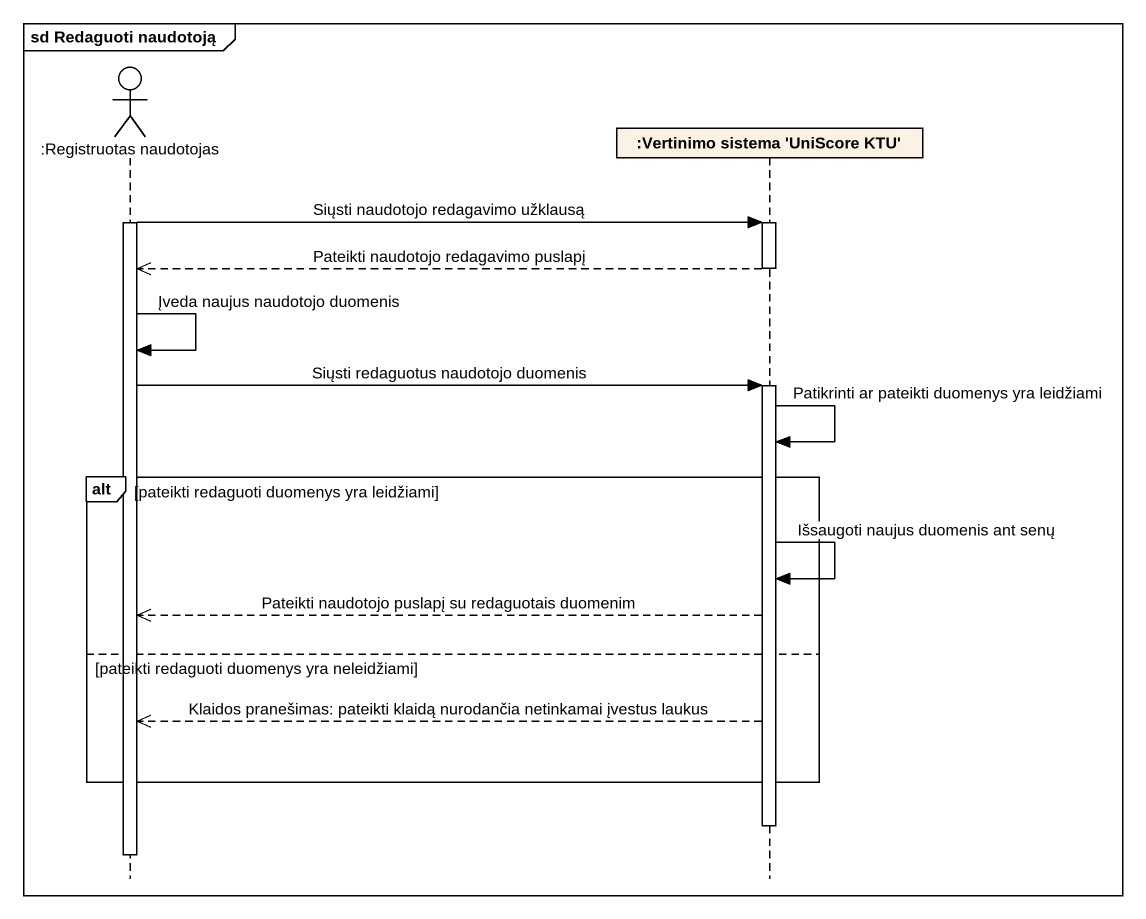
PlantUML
@startuml
mainframe sd Redaguoti naudotoją
hide footbox
actor ":Registruotas naudotojas" as Registruotas_naudotojas
participant ":Vertinimo sistema 'UniScore KTU'" as Vertinimo_sistema_UniScore

activate Registruotas_naudotojas
Registruotas_naudotojas -> Vertinimo_sistema_UniScore : Siųsti naudotojo redagavimo užklausą
activate Vertinimo_sistema_UniScore
Vertinimo_sistema_UniScore -->> Registruotas_naudotojas : Pateikti naudotojo redagavimo puslapį
deactivate Vertinimo_sistema_UniScore
Registruotas_naudotojas -> Registruotas_naudotojas : Įveda naujus naudotojo duomenis
Registruotas_naudotojas -> Vertinimo_sistema_UniScore : Siųsti redaguotus naudotojo duomenis
activate Vertinimo_sistema_UniScore
Vertinimo_sistema_UniScore -> Vertinimo_sistema_UniScore : Patikrinti ar pateikti duomenys yra leidžiami
alt pateikti redaguoti duomenys yra leidžiami
  Vertinimo_sistema_UniScore -> Vertinimo_sistema_UniScore : Išsaugoti naujus duomenis ant senų
  Vertinimo_sistema_UniScore -->> Registruotas_naudotojas : Pateikti naudotojo puslapį su redaguotais duomenim
else pateikti redaguoti duomenys yra neleidžiami
  Vertinimo_sistema_UniScore -->> Registruotas_naudotojas : Klaidos pranešimas: pateikti klaidą nurodančia netinkamai įvestus laukus
end
deactivate Vertinimo_sistema_UniScore
deactivate Registruotas_naudotojas
@enduml
